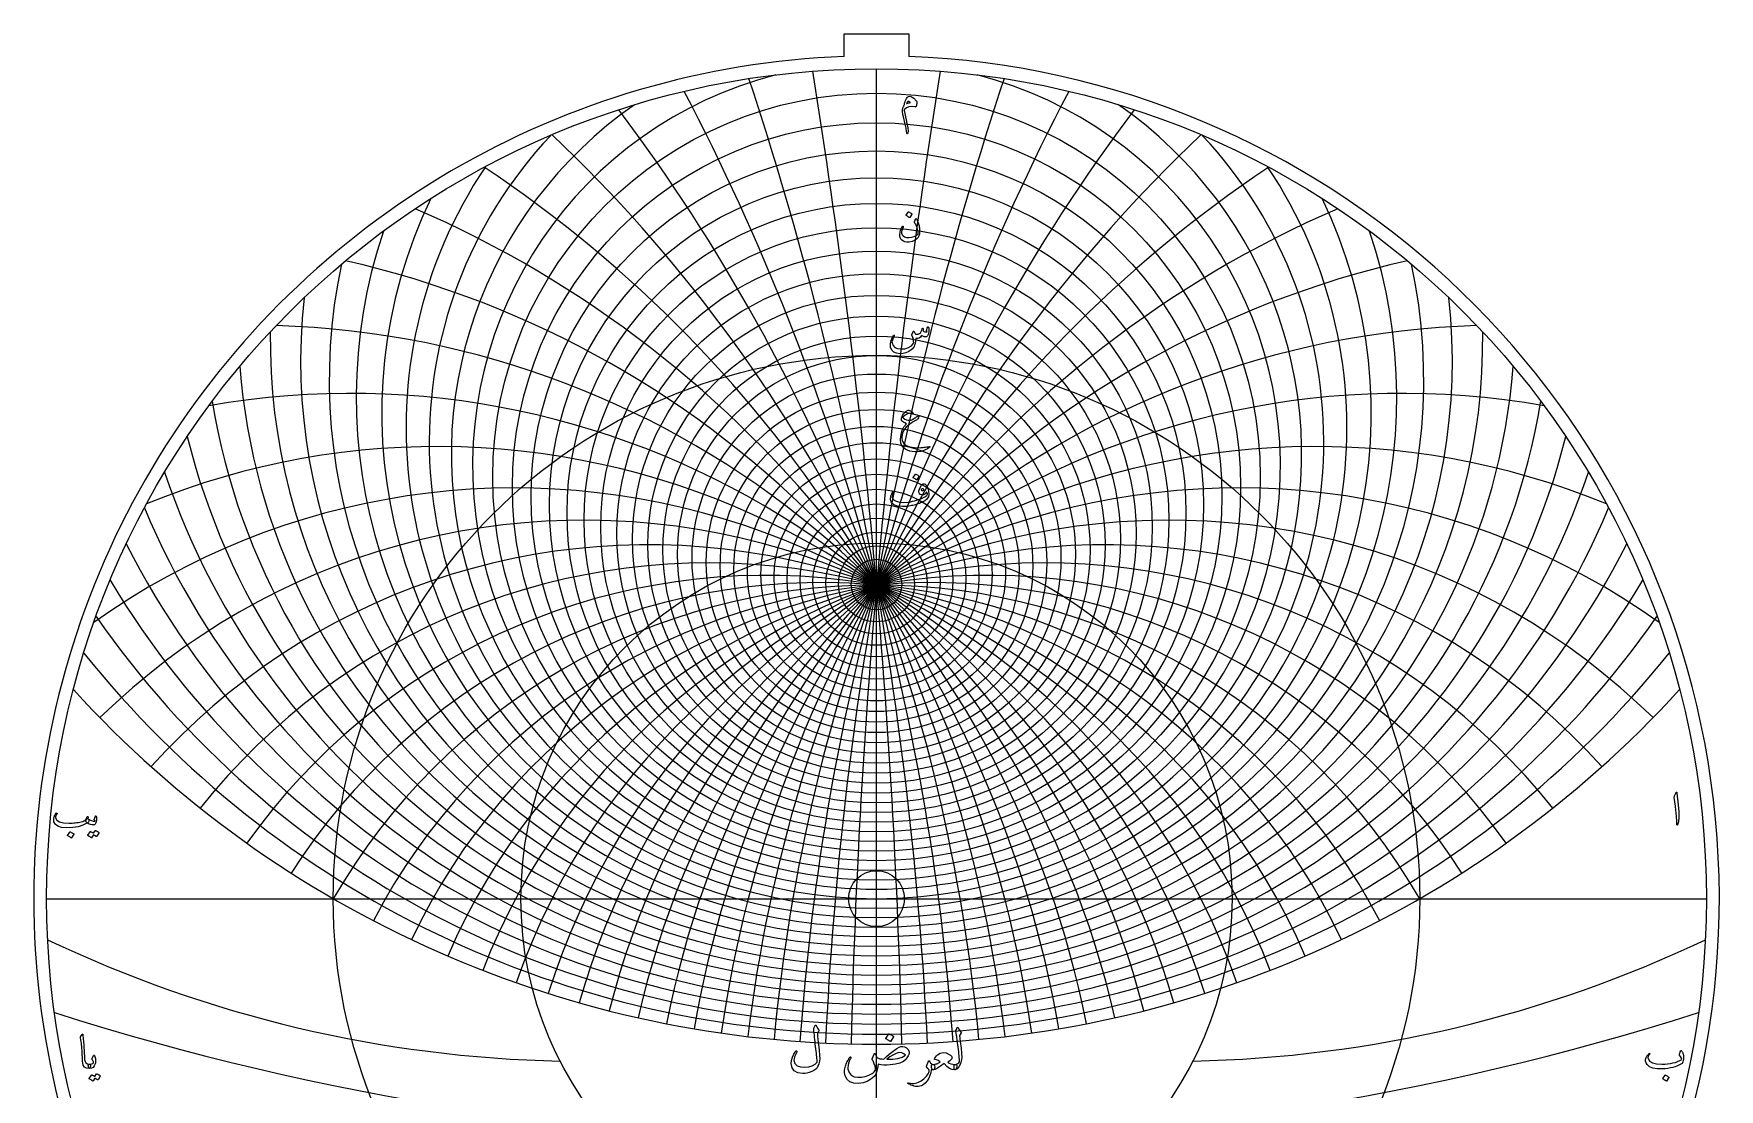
# Model space of a CAD drawing. Header units: millimetres. Extents: x -137 to 137, y -137 to 141.
# Drawn here: x -137.1 to 137.1, y -31 to 140.7 of the extents above; entities that cross this region are included whole.
import ezdxf

# ---------------------------------------------------------------- set-up
doc = ezdxf.new("R2010")
doc.units = ezdxf.units.MM
for name, color, linetype in [('CUT_INNER', 6, 'Continuous'), ('CUT_OUTER', 1, 'Continuous'), ('ENGRAVE', 7, 'Continuous'), ('ENGRAVE_FINE', 8, 'Continuous'), ('TEXT', 5, 'Continuous')]:
    doc.layers.add(name, color=color, linetype=linetype)

msp = doc.modelspace()

# ---------------------------------------------------------------- linework, layer by layer
at = {"layer": 'CUT_INNER'}
msp.add_circle((0, 0), 4.55, dxfattribs=at)
at = {"layer": 'CUT_OUTER'}
for points in [[(-5.25, 140.7), (5.25, 140.7), (5.25, 137)], [(-5.25, 137), (-5.25, 140.7)]]:
    msp.add_lwpolyline(points, dxfattribs=at)
for start, end in [(92.1943, 204.6095), (204.6093, 87.8054)]:
    msp.add_arc((0, 0), 137.1, start, end, dxfattribs=at)
at = {"layer": 'ENGRAVE'}
for points in [[(0, -135), (0, 135)], [(-135, 0), (135, 0)]]:
    msp.add_lwpolyline(points, dxfattribs=at)
for centre, radius in [((0, 0), 135), ((0, 66.97), 59.24), ((0, 60.45), 44.87), ((0, 0), 88.37), ((0, 56.02), 32.35), ((0, 53.16), 20.99), ((0, 51.54), 10.33), ((0, 0), 57.85), ((0, 51.02), 1.8)]:
    msp.add_circle(centre, radius, dxfattribs=at)
for centre, radius, start, end in [((0, 76.53), 76.53, 146.23, 33.77), ((0, 90.89), 98.62, 179.2385, 0.7615), ((0, 113.61), 129.19, 202.7915, 337.2085), ((0, -51.02), 102.04, 30, 150), ((0, -51.02), 102.04, 30, 150), ((0, 153.06), 176.74, 222.3385, 317.6615), ((-47.38, 176.83), 203.28, 244.5184, 268.8487), ((47.38, 176.83), 203.28, 271.1513, 295.4816)]:
    msp.add_arc(centre, radius, start, end, dxfattribs=at)
at = {"layer": 'ENGRAVE_FINE'}
for centre, radius in [((0, 68.6), 62.42), ((0, 65.46), 56.17), ((0, 64.06), 53.21), ((0, 62.76), 50.34), ((0, 61.56), 47.57), ((0, 59.42), 42.24), ((0, 58.46), 39.68), ((0, 57.58), 37.18), ((0, 56.77), 34.74), ((0, 55.34), 30), ((0, 54.71), 27.69), ((0, 54.14), 25.43), ((0, 53.62), 23.2), ((0, 52.74), 18.82), ((0, 52.37), 16.67), ((0, 52.05), 14.54), ((0, 51.77), 12.43), ((0, 51.35), 8.25), ((0, 51.21), 6.18), ((0, 51.1), 4.12), ((0, 51.04), 2.06)]:
    msp.add_circle(centre, radius, dxfattribs=at)
for centre, radius, start, end in [((-1166.33, -51.02), 1170.78, 1.34054, 9.1225), ((-1166.33, -51.02), 1170.78, 1.34054, 9.1225), ((1166.33, -51.02), 1170.78, 170.8775, 178.65946), ((1166.33, -51.02), 1170.78, 170.8775, 178.65946), ((0, 70.35), 65.72, 104.4366, 75.5634), ((-578.7, -51.02), 587.63, 2.68582, 18.29014), ((-578.7, -51.02), 587.63, 2.68582, 18.29014), ((578.7, -51.02), 587.63, 161.70986, 177.31418), ((578.7, -51.02), 587.63, 161.70986, 177.31418), ((0, 72.25), 69.17, 124.6714, 55.3286), ((-380.82, -51.02), 394.25, 4.0407, 27.5496), ((-380.82, -51.02), 394.25, 4.0407, 27.5496), ((380.82, -51.02), 394.25, 152.4504, 175.9593), ((380.82, -51.02), 394.25, 152.4504, 175.9593), ((-280.35, -51.02), 298.35, 5.41, 36.9506), ((-280.35, -51.02), 298.35, 5.41, 36.9506), ((280.35, -51.02), 298.35, 143.0494, 174.59), ((280.35, -51.02), 298.35, 143.0494, 174.59), ((0, 74.31), 72.76, 136.755, 43.245), ((-218.83, -51.02), 241.45, 6.7991, 46.5478), ((-218.83, -51.02), 241.45, 6.7991, 46.5478), ((218.83, -51.02), 241.45, 133.4522, 173.2009), ((218.83, -51.02), 241.45, 133.4522, 173.2009), ((-176.74, -51.02), 204.08, 8.2132, 56.4024), ((-176.74, -51.02), 204.08, 8.2132, 56.4024), ((176.74, -51.02), 204.08, 123.5976, 171.7868), ((176.74, -51.02), 204.08, 123.5976, 171.7868), ((0, 78.94), 80.48, 154.2719, 25.7281), ((-145.73, -51.02), 177.9, 9.6582, 66.5838), ((-145.73, -51.02), 177.9, 9.6582, 66.5838), ((145.73, -51.02), 177.9, 113.4162, 170.3418), ((145.73, -51.02), 177.9, 113.4162, 170.3418), ((0, 81.56), 84.64, 161.3757, 18.6243), ((0, 84.4), 89.03, 167.8063, 12.1937), ((-121.61, -51.02), 158.75, 11.1404, 77.1715), ((-121.61, -51.02), 158.75, 11.1404, 77.1715), ((121.61, -51.02), 158.75, 102.8285, 168.8596), ((121.61, -51.02), 158.75, 102.8285, 168.8596), ((0, 87.5), 93.68, 173.7249, 6.2751), ((-102.04, -51.02), 144.31, 12.6665, 88.2556), ((-102.04, -51.02), 144.31, 12.6665, 88.2556), ((102.04, -51.02), 144.31, 91.7444, 167.3335), ((102.04, -51.02), 144.31, 91.7444, 167.3335), ((0, 94.6), 103.88, 184.4225, 355.5775), ((-85.62, -51.02), 133.2, 14.244, 99.9357), ((-85.62, -51.02), 133.2, 14.244, 99.9357), ((0, 98.67), 109.52, 189.3321, 350.6679), ((85.62, -51.02), 133.2, 80.0643, 165.756), ((85.62, -51.02), 133.2, 80.0643, 165.756), ((0, 103.15), 115.57, 194.0094, 345.9906), ((-71.45, -51.02), 124.57, 15.8814, 112.3146), ((-71.45, -51.02), 124.57, 15.8814, 112.3146), ((71.45, -51.02), 124.57, 67.6854, 164.1186), ((71.45, -51.02), 124.57, 67.6854, 164.1186), ((0, 108.11), 122.1, 198.4872, 341.5128), ((-58.91, -51.02), 117.83, 17.588, 125.4826), ((-58.91, -51.02), 117.83, 17.588, 125.4826), ((58.91, -51.02), 117.83, 54.5174, 162.412), ((58.91, -51.02), 117.83, 54.5174, 162.412), ((-47.58, -51.02), 112.59, 19.3743, 134.3771), ((-47.58, -51.02), 112.59, 19.3743, 134.3771), ((47.58, -51.02), 112.59, 45.6229, 160.6257), ((47.58, -51.02), 112.59, 45.6229, 160.6257), ((0, 119.73), 136.91, 206.9436, 333.0564), ((-37.14, -51.02), 108.59, 21.2526, 138.1192), ((-37.14, -51.02), 108.59, 21.2526, 138.1192), ((37.14, -51.02), 108.59, 41.8808, 158.7474), ((37.14, -51.02), 108.59, 41.8808, 158.7474), ((-27.34, -51.02), 105.64, 23.2367, 141.5018), ((-27.34, -51.02), 105.64, 23.2367, 141.5018), ((-17.99, -51.02), 103.61, 25.3429, 144.5804), ((-17.99, -51.02), 103.61, 25.3429, 144.5804), ((17.99, -51.02), 103.61, 35.4196, 154.6571), ((17.99, -51.02), 103.61, 35.4196, 154.6571), ((27.34, -51.02), 105.64, 38.4982, 156.7633), ((27.34, -51.02), 105.64, 38.4982, 156.7633), ((0, 126.6), 145.38, 210.961, 329.039), ((-8.93, -51.02), 102.43, 27.5899, 147.4006), ((-8.93, -51.02), 102.43, 27.5899, 147.4006), ((8.93, -51.02), 102.43, 32.5994, 152.4101), ((8.93, -51.02), 102.43, 32.5994, 152.4101), ((0, 134.32), 154.72, 214.858, 325.142), ((0, 143.07), 165.11, 218.6471, 321.3529), ((0, 400.72), 440.06, 252.3099, 287.6901)]:
    msp.add_arc(centre, radius, start, end, dxfattribs=at)
at = {"layer": 'TEXT'}
for points in [[(4.51, 129.07), (4.53, 129.19), (4.56, 129.3), (4.58, 129.42), (4.61, 129.53), (4.65, 129.64), (4.68, 129.75), (4.73, 129.86), (4.78, 129.97), (4.88, 130.16), (4.99, 130.31), (5.11, 130.42), (5.23, 130.48), (5.41, 130.52), (5.6, 130.48), (5.82, 130.37), (6.05, 130.2), (6.12, 130.15), (6.18, 130.09), (6.24, 130.03), (6.3, 129.97), (6.36, 129.91), (6.41, 129.84), (6.47, 129.78), (6.53, 129.71), (6.55, 129.67), (6.57, 129.63), (6.58, 129.59), (6.58, 129.56), (6.56, 129.41), (6.54, 129.28), (6.51, 129.16), (6.5, 129.06), (6.48, 128.98), (6.47, 128.91), (6.45, 128.86), (6.45, 128.84), (6.42, 128.8), (6.4, 128.78), (6.36, 128.77), (6.32, 128.78), (5.76, 128.86), (5.27, 128.81), (4.86, 128.64), (4.51, 128.34), (4.49, 128.31), (4.48, 128.27), (4.47, 128.23), (4.48, 128.2), (4.61, 127.71), (4.73, 127.2), (4.85, 126.67), (4.96, 126.12), (5.08, 125.38), (5.14, 124.85), (5.11, 124.53), (5.02, 124.41), (4.98, 124.42), (4.94, 124.45), (4.92, 124.51), (4.91, 124.6), (4.89, 124.78), (4.86, 124.96), (4.83, 125.15), (4.8, 125.35), (4.76, 125.56), (4.71, 125.77), (4.66, 125.99), (4.6, 126.22), (4.42, 126.97), (4.29, 127.57), (4.23, 128.01), (4.23, 128.3), (4.25, 128.43), (4.28, 128.55), (4.31, 128.67), (4.34, 128.77), (4.38, 128.86), (4.42, 128.94), (4.47, 129.01), (4.51, 129.07)], [(4.89, 129.34), (4.96, 129.37), (5.03, 129.39), (5.1, 129.41), (5.18, 129.44), (5.26, 129.45), (5.35, 129.47), (5.43, 129.49), (5.52, 129.5), (5.4, 129.59), (5.29, 129.66), (5.2, 129.68), (5.12, 129.68), (5.04, 129.64), (4.97, 129.56), (4.92, 129.47), (4.89, 129.34)], [(6.5, 110.6), (6.56, 110.48), (6.62, 110.35), (6.68, 110.22), (6.74, 110.08), (6.79, 109.94), (6.84, 109.78), (6.88, 109.62), (6.92, 109.46), (6.96, 109.29), (6.99, 109.13), (7.01, 108.96), (7.02, 108.8), (7.02, 108.64), (7.02, 108.48), (7, 108.32), (6.98, 108.16), (6.95, 107.99), (6.9, 107.83), (6.84, 107.69), (6.76, 107.56), (6.51, 107.27), (6.19, 107.04), (5.78, 106.89), (5.29, 106.8), (4.94, 106.79), (4.63, 106.84), (4.37, 106.94), (4.14, 107.1), (3.98, 107.3), (3.86, 107.54), (3.8, 107.81), (3.79, 108.11), (3.83, 108.44), (3.92, 108.75), (4.05, 109.05), (4.23, 109.33), (4.26, 109.37), (4.29, 109.38), (4.31, 109.39), (4.34, 109.38), (4.36, 109.35), (4.37, 109.32), (4.36, 109.28), (4.33, 109.23), (4.15, 108.87), (4.06, 108.55), (4.07, 108.26), (4.16, 108.01), (4.33, 107.8), (4.57, 107.66), (4.88, 107.57), (5.25, 107.54), (5.71, 107.59), (6.12, 107.71), (6.48, 107.9), (6.79, 108.17), (6.79, 108.18), (6.8, 108.2), (6.8, 108.21), (6.8, 108.24), (6.79, 108.42), (6.75, 108.63), (6.69, 108.87), (6.59, 109.14), (6.54, 109.28), (6.49, 109.41), (6.44, 109.53), (6.39, 109.63), (6.34, 109.73), (6.29, 109.82), (6.25, 109.9), (6.21, 109.96), (6.18, 110), (6.17, 110.03), (6.17, 110.06), (6.18, 110.09), (6.39, 110.63), (6.41, 110.66), (6.44, 110.66), (6.47, 110.65), (6.5, 110.6)], [(5.16, 111.69), (5.17, 111.7), (5.18, 111.71), (5.2, 111.71), (5.22, 111.71), (5.36, 111.65), (5.49, 111.58), (5.62, 111.5), (5.73, 111.4), (5.75, 111.39), (5.75, 111.37), (5.75, 111.36), (5.74, 111.34), (5.4, 110.79), (5.39, 110.78), (5.37, 110.78), (5.35, 110.78), (5.33, 110.8), (5.31, 110.81), (5.27, 110.84), (5.23, 110.86), (5.17, 110.9), (5.11, 110.94), (5.02, 111), (4.93, 111.05), (4.82, 111.12), (4.8, 111.13), (4.8, 111.14), (4.8, 111.15), (4.8, 111.16)], [(8.28, 92.95), (8.29, 92.99), (8.31, 93.01), (8.33, 93.02), (8.35, 93.03), (8.38, 93.02), (8.41, 93.01), (8.43, 92.99), (8.45, 92.97), (8.49, 92.88), (8.52, 92.77), (8.54, 92.63), (8.54, 92.48), (8.53, 92.22), (8.48, 91.98), (8.4, 91.75), (8.29, 91.53), (8.25, 91.48), (8.21, 91.44), (8.16, 91.41), (8.11, 91.39), (7.94, 91.38), (7.75, 91.41), (7.54, 91.49), (7.32, 91.6), (7.14, 91.35), (6.92, 91.19), (6.67, 91.1), (6.39, 91.1), (6.38, 90.95), (6.36, 90.8), (6.35, 90.66), (6.33, 90.53), (6.3, 90.4), (6.27, 90.27), (6.24, 90.15), (6.2, 90.03), (6.11, 89.82), (5.99, 89.62), (5.84, 89.44), (5.66, 89.27), (5.24, 88.99), (4.79, 88.8), (4.32, 88.68), (3.83, 88.65), (3.27, 88.73), (2.83, 88.92), (2.5, 89.24), (2.29, 89.69), (2.27, 89.85), (2.26, 90.04), (2.28, 90.25), (2.32, 90.5), (2.39, 90.77), (2.49, 91.05), (2.61, 91.34), (2.77, 91.65), (2.78, 91.67), (2.79, 91.68), (2.81, 91.69), (2.83, 91.69), (2.85, 91.69), (2.87, 91.68), (2.88, 91.67), (2.9, 91.66), (2.9, 91.64), (2.91, 91.62), (2.9, 91.6), (2.9, 91.58), (2.7, 91.18), (2.58, 90.85), (2.52, 90.59), (2.53, 90.4), (2.72, 89.98), (3, 89.68), (3.4, 89.49), (3.9, 89.42), (4.6, 89.46), (5.19, 89.64), (5.67, 89.95), (6.05, 90.39), (6.04, 90.68), (6, 90.99), (5.9, 91.31), (5.76, 91.66), (5.75, 91.69), (5.74, 91.72), (5.73, 91.75), (5.74, 91.77), (5.78, 91.85), (5.82, 91.93), (5.85, 92), (5.89, 92.07), (5.92, 92.13), (5.95, 92.18), (5.98, 92.22), (6, 92.26), (6.02, 92.28), (6.03, 92.29), (6.05, 92.29), (6.07, 92.27), (6.08, 92.26), (6.09, 92.25), (6.11, 92.23), (6.13, 92.2), (6.15, 92.17), (6.17, 92.13), (6.2, 92.09), (6.23, 92.04), (6.28, 91.95), (6.33, 91.88), (6.37, 91.84), (6.4, 91.82), (6.59, 91.81), (6.78, 91.84), (6.97, 91.92), (7.16, 92.05), (7.22, 92.13), (7.29, 92.27), (7.36, 92.47), (7.42, 92.71), (7.43, 92.74), (7.44, 92.76), (7.46, 92.77), (7.48, 92.79), (7.5, 92.8), (7.52, 92.8), (7.54, 92.8), (7.56, 92.79), (7.59, 92.74), (7.6, 92.66), (7.59, 92.53), (7.57, 92.37), (7.72, 92.28), (7.87, 92.22), (8.04, 92.19), (8.22, 92.19), (8.21, 92.25), (8.21, 92.29), (8.2, 92.32), (8.18, 92.34), (8.16, 92.37), (8.15, 92.39), (8.15, 92.41), (8.15, 92.43)], [(5.02, 79.43), (5.13, 79.46), (5.25, 79.46), (5.39, 79.43), (5.53, 79.36), (5.6, 79.32), (5.67, 79.27), (5.73, 79.23), (5.79, 79.18), (5.84, 79.14), (5.88, 79.09), (5.92, 79.05), (5.95, 79), (5.97, 78.96), (5.96, 78.94), (5.93, 78.93), (5.86, 78.93), (5.42, 78.96), (5.02, 78.87), (4.65, 78.65), (4.31, 78.31), (4.3, 78.29), (4.3, 78.26), (4.31, 78.24), (4.33, 78.21), (4.6, 78.01), (4.88, 77.88), (5.19, 77.82), (5.52, 77.82), (5.58, 77.83), (5.66, 77.86), (5.75, 77.91), (5.86, 77.97), (6.07, 78.09), (6.25, 78.2), (6.4, 78.29), (6.53, 78.37), (6.64, 78.44), (6.72, 78.49), (6.79, 78.53), (6.82, 78.55), (6.88, 78.56), (6.9, 78.55), (6.91, 78.5), (6.89, 78.42), (6.81, 78.22), (6.74, 78.06), (6.68, 77.96), (6.63, 77.92), (6.48, 77.84), (6.33, 77.76), (6.16, 77.67), (5.98, 77.56), (5.8, 77.45), (5.61, 77.32), (5.41, 77.18), (5.2, 77.03), (4.78, 76.66), (4.46, 76.22), (4.24, 75.72), (4.12, 75.15), (4.12, 74.84), (4.17, 74.55), (4.27, 74.29), (4.43, 74.05), (4.82, 73.72), (5.4, 73.5), (6.17, 73.38), (7.12, 73.36), (7.27, 73.37), (7.43, 73.39), (7.6, 73.4), (7.78, 73.42), (7.97, 73.45), (8.17, 73.48), (8.38, 73.51), (8.61, 73.55), (8.65, 73.55), (8.68, 73.55), (8.69, 73.54), (8.7, 73.52), (8.67, 73.45), (8.52, 73.34), (8.27, 73.19), (7.91, 73), (7.69, 72.9), (7.5, 72.82), (7.34, 72.77), (7.2, 72.75), (6.69, 72.71), (6.23, 72.7), (5.81, 72.73), (5.44, 72.79), (4.75, 73.05), (4.26, 73.46), (3.98, 74.03), (3.9, 74.76), (3.99, 75.52), (4.18, 76.19), (4.47, 76.77), (4.88, 77.26), (4.62, 77.38), (4.4, 77.5), (4.24, 77.62), (4.12, 77.74), (4.09, 77.79), (4.07, 77.84), (4.06, 77.9), (4.06, 77.97), (4.08, 78.14), (4.12, 78.3), (4.17, 78.45), (4.24, 78.59), (4.41, 78.88), (4.6, 79.11), (4.8, 79.3), (5.02, 79.43)], [(6.33, 69.04), (6.33, 69.05), (6.35, 69.05), (6.36, 69.05), (6.38, 69.05), (6.52, 69), (6.66, 68.93), (6.78, 68.84), (6.9, 68.75), (6.91, 68.73), (6.92, 68.72), (6.91, 68.7), (6.91, 68.69), (6.56, 68.14), (6.55, 68.13), (6.54, 68.12), (6.52, 68.13), (6.49, 68.15), (6.47, 68.16), (6.44, 68.18), (6.4, 68.21), (6.34, 68.25), (6.27, 68.29), (6.19, 68.34), (6.09, 68.4), (5.98, 68.46), (5.97, 68.48), (5.96, 68.49), (5.96, 68.5), (5.97, 68.51)], [(7.61, 67.49), (7.75, 67.5), (7.9, 67.44), (8.04, 67.32), (8.18, 67.13), (8.31, 66.88), (8.41, 66.59), (8.47, 66.25), (8.51, 65.87), (8.51, 65.73), (8.5, 65.6), (8.48, 65.48), (8.44, 65.37), (8.31, 65.15), (8.12, 64.94), (7.87, 64.74), (7.54, 64.55), (7.36, 64.46), (7.18, 64.37), (6.98, 64.3), (6.79, 64.22), (6.58, 64.15), (6.37, 64.09), (6.15, 64.03), (5.93, 63.98), (5.7, 63.93), (5.48, 63.89), (5.26, 63.85), (5.05, 63.82), (4.84, 63.8), (4.64, 63.78), (4.44, 63.77), (4.25, 63.77), (3.44, 63.83), (2.84, 64.05), (2.46, 64.4), (2.3, 64.91), (2.29, 65.03), (2.3, 65.16), (2.32, 65.31), (2.35, 65.47), (2.4, 65.66), (2.47, 65.83), (2.55, 66.01), (2.66, 66.17), (2.68, 66.19), (2.69, 66.2), (2.72, 66.21), (2.74, 66.21), (2.76, 66.21), (2.78, 66.2), (2.8, 66.19), (2.81, 66.16), (2.81, 66.14), (2.81, 66.12), (2.8, 66.1), (2.79, 66.08), (2.59, 65.69), (2.53, 65.36), (2.59, 65.09), (2.79, 64.87), (3.22, 64.65), (3.77, 64.51), (4.42, 64.47), (5.18, 64.52), (5.51, 64.57), (5.85, 64.64), (6.18, 64.72), (6.52, 64.81), (6.85, 64.93), (7.19, 65.06), (7.52, 65.2), (7.86, 65.37), (8.03, 65.47), (8.17, 65.58), (8.26, 65.7), (8.31, 65.82), (8.28, 65.91), (8.24, 65.99), (8.19, 66.06), (8.12, 66.13), (8.11, 66.13), (8.1, 66.13), (8.09, 66.11), (8.07, 66.09), (7.97, 65.92), (7.85, 65.8), (7.72, 65.71), (7.58, 65.67), (7.32, 65.67), (7.12, 65.74), (6.98, 65.9), (6.9, 66.14), (6.9, 66.34), (6.97, 66.6), (7.11, 66.9), (7.31, 67.25), (7.38, 67.33), (7.45, 67.4), (7.53, 67.45), (7.61, 67.49)], [(7.69, 66.46), (7.72, 66.49), (7.72, 66.53), (7.71, 66.56), (7.68, 66.59), (7.56, 66.67), (7.45, 66.69), (7.36, 66.65), (7.28, 66.55), (7.27, 66.52), (7.26, 66.49), (7.27, 66.47), (7.28, 66.45), (7.39, 66.38), (7.49, 66.36), (7.59, 66.39), (7.69, 66.46)], [(130.01, 17.16), (130.08, 17.3), (130.14, 17.35), (130.19, 17.31), (130.22, 17.17), (130.39, 15.27), (130.5, 14.11), (130.52, 13.18), (130.47, 12.48), (130.32, 12.02), (130.3, 11.98), (130.28, 11.96), (130.26, 11.96), (130.24, 11.98), (130.23, 12), (130.22, 12.03), (130.21, 12.06), (130.21, 12.11), (130.21, 12.44), (130.19, 12.8), (130.16, 13.17), (130.12, 13.57), (130.11, 13.67), (130.07, 13.95), (130.02, 14.41), (129.95, 15.04), (129.78, 16.44), (129.78, 16.52), (129.78, 16.59), (129.79, 16.65), (129.81, 16.71)], [(-128.27, 12.99), (-128.26, 12.99), (-128.25, 12.98), (-128.24, 12.98), (-128.24, 12.97), (-128.23, 12.97), (-128.23, 12.97), (-128.22, 12.96), (-128.21, 12.95), (-128.15, 12.88), (-128.12, 12.77), (-128.14, 12.64), (-128.19, 12.47), (-128.23, 12.37), (-128.28, 12.31), (-128.33, 12.28), (-128.38, 12.29), (-128.41, 12.31), (-128.43, 12.31), (-128.45, 12.31), (-128.46, 12.3), (-129.09, 11.95), (-129.85, 11.71), (-130.73, 11.57), (-131.74, 11.53), (-132.56, 11.6), (-133.17, 11.78), (-133.58, 12.08), (-133.8, 12.5), (-133.83, 12.7), (-133.84, 12.9), (-133.82, 13.09), (-133.78, 13.29), (-133.72, 13.47), (-133.64, 13.63), (-133.55, 13.77), (-133.44, 13.9), (-133.42, 13.92), (-133.4, 13.93), (-133.38, 13.94), (-133.36, 13.93), (-133.34, 13.93), (-133.32, 13.91), (-133.31, 13.9), (-133.3, 13.88), (-133.29, 13.86), (-133.3, 13.84), (-133.3, 13.82), (-133.32, 13.79), (-133.43, 13.62), (-133.51, 13.46), (-133.54, 13.31), (-133.54, 13.15), (-133.35, 12.77), (-132.93, 12.49), (-132.25, 12.33), (-131.34, 12.27), (-131.09, 12.27), (-130.84, 12.29), (-130.59, 12.31), (-130.34, 12.33), (-130.09, 12.37), (-129.84, 12.41), (-129.6, 12.46), (-129.36, 12.52), (-129.13, 12.58), (-128.94, 12.65), (-128.8, 12.72), (-128.69, 12.78), (-128.65, 12.82), (-128.61, 12.86), (-128.58, 12.91), (-128.55, 12.97), (-128.52, 13.03), (-128.49, 13.1), (-128.46, 13.18), (-128.44, 13.26), (-128.42, 13.29), (-128.41, 13.31), (-128.39, 13.33), (-128.36, 13.34), (-128.33, 13.35), (-128.3, 13.34), (-128.27, 13.33), (-128.25, 13.32), (-128.23, 13.29), (-128.22, 13.26), (-128.21, 13.22), (-128.22, 13.18)], [(-128.5, 12.37), (-128.58, 12.45), (-128.63, 12.55), (-128.63, 12.67), (-128.59, 12.81), (-128.51, 12.94), (-128.43, 13.02), (-128.37, 13.04), (-128.3, 13.02), (-128.01, 12.83), (-127.72, 12.69), (-127.43, 12.62), (-127.14, 12.6), (-127.13, 12.6), (-127.13, 12.6), (-127.12, 12.61), (-127.12, 12.63), (-127.13, 12.65), (-127.15, 12.69), (-127.18, 12.74), (-127.24, 12.8), (-127.25, 12.82), (-127.25, 12.84), (-127.25, 12.86), (-127.25, 12.88), (-127.07, 13.42), (-127.06, 13.44), (-127.05, 13.45), (-127.03, 13.46), (-127.02, 13.46), (-127, 13.46), (-126.99, 13.45), (-126.98, 13.44), (-126.97, 13.42), (-126.91, 13.25), (-126.88, 13.08), (-126.87, 12.91), (-126.88, 12.73), (-126.92, 12.52), (-126.97, 12.35), (-127.03, 12.22), (-127.11, 12.12), (-127.17, 12.07), (-127.23, 12.03), (-127.28, 12.01), (-127.32, 12), (-127.58, 11.99), (-127.86, 12.05), (-128.17, 12.18), (-128.5, 12.37)], [(-127.12, 11.05), (-127.11, 11.06), (-127.1, 11.07), (-127.08, 11.07), (-127.06, 11.07), (-126.98, 11.04), (-126.91, 11.01), (-126.84, 10.98), (-126.77, 10.94), (-126.7, 10.9), (-126.63, 10.85), (-126.57, 10.81), (-126.51, 10.75), (-126.5, 10.74), (-126.49, 10.72), (-126.49, 10.7), (-126.5, 10.68), (-126.87, 10.09), (-126.88, 10.09), (-126.9, 10.09), (-126.92, 10.09), (-126.94, 10.11), (-126.96, 10.12), (-126.99, 10.14), (-127.02, 10.17), (-127.07, 10.2), (-127.13, 10.24), (-127.2, 10.28), (-127.29, 10.33), (-127.38, 10.38), (-127.68, 9.92), (-127.69, 9.91), (-127.71, 9.91), (-127.73, 9.91), (-127.75, 9.93), (-127.78, 9.95), (-127.81, 9.97), (-127.86, 10), (-127.92, 10.04), (-127.99, 10.09), (-128.08, 10.14), (-128.18, 10.2), (-128.3, 10.27), (-128.31, 10.28), (-128.31, 10.3), (-128.31, 10.31), (-128.3, 10.32), (-127.92, 10.88), (-127.91, 10.89), (-127.9, 10.9), (-127.88, 10.9), (-127.86, 10.9), (-127.8, 10.88), (-127.73, 10.85), (-127.67, 10.83), (-127.61, 10.8), (-127.56, 10.76), (-127.5, 10.72), (-127.45, 10.69), (-127.4, 10.64)], [(-131.2, 10.84), (-131.19, 10.85), (-131.18, 10.85), (-131.16, 10.86), (-131.14, 10.85), (-130.99, 10.79), (-130.85, 10.72), (-130.71, 10.63), (-130.59, 10.53), (-130.58, 10.51), (-130.57, 10.5), (-130.57, 10.48), (-130.58, 10.47), (-130.94, 9.88), (-130.96, 9.86), (-130.97, 9.86), (-131, 9.87), (-131.02, 9.89), (-131.04, 9.9), (-131.08, 9.92), (-131.12, 9.96), (-131.18, 9.99), (-131.26, 10.04), (-131.34, 10.09), (-131.45, 10.16), (-131.56, 10.23), (-131.58, 10.24), (-131.59, 10.25), (-131.59, 10.26), (-131.58, 10.27)], [(-9.99, -20.63), (-9.97, -20.6), (-9.95, -20.58), (-9.93, -20.57), (-9.9, -20.56), (-9.86, -20.57), (-9.84, -20.58), (-9.82, -20.61), (-9.8, -20.65), (-9.71, -20.87), (-9.61, -21.06), (-9.51, -21.23), (-9.4, -21.36), (-9.37, -21.4), (-9.36, -21.46), (-9.37, -21.52), (-9.41, -21.59), (-9.43, -21.62), (-9.46, -21.65), (-9.48, -21.68), (-9.5, -21.71), (-9.52, -21.74), (-9.53, -21.77), (-9.55, -21.79), (-9.57, -21.81), (-9.59, -21.85), (-9.61, -21.89), (-9.62, -21.95), (-9.62, -22), (-9.61, -22.17), (-9.6, -22.35), (-9.58, -22.55), (-9.56, -22.76), (-9.53, -22.99), (-9.5, -23.23), (-9.47, -23.49), (-9.44, -23.77), (-9.4, -24.04), (-9.37, -24.29), (-9.34, -24.53), (-9.32, -24.76), (-9.3, -24.97), (-9.28, -25.16), (-9.27, -25.34), (-9.26, -25.5), (-9.24, -25.98), (-9.28, -26.43), (-9.37, -26.86), (-9.52, -27.27), (-9.66, -27.51), (-9.87, -27.73), (-10.17, -27.93), (-10.53, -28.11), (-10.93, -28.26), (-11.31, -28.37), (-11.66, -28.43), (-11.99, -28.45), (-12.8, -28.34), (-13.39, -28.03), (-13.74, -27.52), (-13.86, -26.82), (-13.82, -26.3), (-13.68, -25.79), (-13.45, -25.29), (-13.13, -24.8), (-13.1, -24.77), (-13.08, -24.76), (-13.05, -24.75), (-13.02, -24.75), (-12.99, -24.76), (-12.97, -24.78), (-12.95, -24.8), (-12.94, -24.82), (-12.94, -24.85), (-12.94, -24.89), (-12.95, -24.92), (-12.96, -24.95), (-13.18, -25.38), (-13.34, -25.75), (-13.42, -26.05), (-13.44, -26.29), (-13.28, -26.81), (-12.93, -27.17), (-12.39, -27.38), (-11.67, -27.42), (-11.01, -27.35), (-10.46, -27.19), (-10, -26.93), (-9.64, -26.58), (-9.65, -26.41), (-9.66, -26.22), (-9.68, -25.99), (-9.71, -25.74), (-9.74, -25.45), (-9.77, -25.14), (-9.82, -24.8), (-9.87, -24.42), (-9.91, -24.04), (-9.96, -23.66), (-10, -23.29), (-10.04, -22.92), (-10.08, -22.56), (-10.11, -22.21), (-10.14, -21.86), (-10.17, -21.52), (-10.2, -21.19), (-10.2, -21.15), (-10.2, -21.12), (-10.19, -21.09), (-10.18, -21.06)], [(12.93, -21.44), (13, -21.29), (13.05, -21.16), (13.09, -21.07), (13.11, -21.01), (13.12, -20.97), (13.15, -20.94), (13.17, -20.93), (13.2, -20.92), (13.24, -20.93), (13.27, -20.95), (13.29, -20.98), (13.31, -21.02), (13.39, -21.23), (13.49, -21.41), (13.6, -21.58), (13.73, -21.72), (13.76, -21.77), (13.77, -21.82), (13.76, -21.88), (13.72, -21.95), (13.5, -22.25), (13.52, -22.38), (13.53, -22.51), (13.55, -22.64), (13.56, -22.77), (13.58, -22.89), (13.59, -23.02), (13.61, -23.14), (13.62, -23.25), (13.75, -24.34), (13.84, -25.19), (13.87, -25.8), (13.84, -26.18), (13.66, -26.86), (13.42, -27.36), (13.13, -27.68), (12.78, -27.83), (12.77, -27.83), (12.76, -27.83), (12.75, -27.83), (12.74, -27.83), (12.68, -27.78), (12.65, -27.65), (12.63, -27.46), (12.63, -27.19), (12.64, -27.09), (12.67, -27.02), (12.72, -26.98), (12.78, -26.96), (13.02, -26.91), (13.23, -26.82), (13.39, -26.69), (13.51, -26.52), (13.51, -26.32), (13.49, -26.09), (13.47, -25.83), (13.44, -25.55), (13.41, -25.23), (13.37, -24.9), (13.32, -24.53), (13.27, -24.14), (13.23, -23.76), (13.18, -23.42), (13.14, -23.11), (13.11, -22.85), (13.08, -22.62), (13.05, -22.43), (13.03, -22.28), (13.02, -22.17), (12.92, -21.62), (12.92, -21.56), (12.92, -21.52), (12.93, -21.48), (12.93, -21.44)], [(-129.22, -22.07), (-129.21, -22.04), (-129.19, -22.03), (-129.18, -22.02), (-129.17, -22.02), (-129.15, -22.03), (-129.13, -22.06), (-129.12, -22.11), (-129.11, -22.18), (-129.04, -22.76), (-128.99, -23.3), (-128.95, -23.79), (-128.92, -24.24), (-128.9, -24.62), (-128.88, -24.96), (-128.87, -25.26), (-128.85, -25.53), (-128.84, -25.75), (-128.83, -25.94), (-128.82, -26.08), (-128.82, -26.19), (-128.75, -26.5), (-128.6, -26.73), (-128.36, -26.88), (-128.05, -26.94), (-127.96, -26.97), (-127.9, -27.02), (-127.88, -27.11), (-127.88, -27.22), (-127.92, -27.41), (-127.96, -27.54), (-128, -27.62), (-128.05, -27.64), (-128.49, -27.58), (-128.82, -27.41), (-129.04, -27.11), (-129.13, -26.7), (-129.14, -26.5), (-129.16, -26.3), (-129.17, -26.1), (-129.18, -25.9), (-129.19, -25.7), (-129.2, -25.5), (-129.21, -25.3), (-129.21, -25.1), (-129.23, -24.72), (-129.25, -24.37), (-129.28, -24.07), (-129.31, -23.8), (-129.35, -23.54), (-129.39, -23.26), (-129.44, -22.97), (-129.49, -22.66), (-129.5, -22.61), (-129.5, -22.56), (-129.49, -22.51), (-129.47, -22.47)], [(4.24, -24.03), (4.58, -24.08), (4.87, -24.24), (5.1, -24.5), (5.29, -24.88), (5.31, -25.02), (5.29, -25.18), (5.24, -25.36), (5.15, -25.56), (5.05, -25.74), (4.96, -25.9), (4.88, -26.02), (4.8, -26.12), (4.38, -26.47), (3.81, -26.74), (3.08, -26.93), (2.21, -27.05), (1.69, -27.07), (1.18, -27.06), (0.7, -27.01), (0.25, -26.93), (0.14, -27.64), (0, -28.21), (-0.17, -28.64), (-0.37, -28.93), (-0.9, -29.38), (-1.5, -29.72), (-2.18, -29.94), (-2.93, -30.05), (-3.71, -30.01), (-4.34, -29.78), (-4.81, -29.37), (-5.12, -28.76), (-5.15, -28.67), (-5.17, -28.57), (-5.19, -28.46), (-5.2, -28.36), (-5.21, -28.25), (-5.21, -28.13), (-5.2, -28.02), (-5.18, -27.9), (-5.15, -27.69), (-5.1, -27.48), (-5.05, -27.27), (-4.99, -27.07), (-4.92, -26.87), (-4.84, -26.68), (-4.75, -26.49), (-4.65, -26.3), (-4.61, -26.23), (-4.56, -26.15), (-4.52, -26.09), (-4.48, -26.02), (-4.44, -25.96), (-4.4, -25.9), (-4.37, -25.85), (-4.33, -25.8), (-4.31, -25.77), (-4.28, -25.75), (-4.25, -25.75), (-4.22, -25.75), (-4.19, -25.76), (-4.17, -25.78), (-4.16, -25.8), (-4.15, -25.82), (-4.14, -25.84), (-4.15, -25.87), (-4.15, -25.9), (-4.17, -25.93), (-4.24, -26.04), (-4.3, -26.16), (-4.37, -26.29), (-4.43, -26.43), (-4.55, -26.78), (-4.63, -27.12), (-4.66, -27.44), (-4.64, -27.73), (-4.46, -28.3), (-4.13, -28.7), (-3.65, -28.96), (-3.02, -29.06), (-2.42, -29.03), (-1.83, -28.92), (-1.26, -28.72), (-0.7, -28.43), (-0.53, -28.31), (-0.39, -28.17), (-0.27, -28), (-0.17, -27.8), (-0.16, -27.77), (-0.15, -27.74), (-0.15, -27.7), (-0.16, -27.66), (-0.24, -27.22), (-0.36, -26.84), (-0.49, -26.52), (-0.65, -26.24), (-0.69, -26.19), (-0.7, -26.15), (-0.71, -26.11), (-0.7, -26.08), (-0.4, -25.29), (-0.36, -25.23), (-0.32, -25.2), (-0.28, -25.21), (-0.24, -25.26), (0.12, -25.87), (0.31, -25.96), (0.56, -26.03), (0.86, -26.07), (1.21, -26.1), (1.64, -25.69), (2.06, -25.31), (2.48, -24.96), (2.91, -24.64), (3.31, -24.37), (3.67, -24.18), (3.98, -24.07), (4.24, -24.03)], [(1.98, -22.01), (1.99, -22), (2.01, -22), (2.03, -21.99), (2.06, -22), (2.24, -22.07), (2.42, -22.16), (2.59, -22.27), (2.74, -22.4), (2.76, -22.42), (2.77, -22.44), (2.76, -22.46), (2.75, -22.48), (2.3, -23.21), (2.28, -23.23), (2.26, -23.24), (2.23, -23.23), (2.2, -23.2), (2.17, -23.19), (2.13, -23.16), (2.07, -23.12), (2, -23.07), (1.91, -23.01), (1.8, -22.94), (1.67, -22.87), (1.52, -22.78), (1.5, -22.76), (1.5, -22.75), (1.5, -22.74), (1.5, -22.72)], [(-127.58, -26.01), (-127.36, -25.53), (-127.33, -25.48), (-127.3, -25.46), (-127.26, -25.47), (-127.23, -25.52), (-127.16, -25.67), (-127.1, -25.82), (-127.06, -25.98), (-127.04, -26.14), (-127.03, -26.32), (-127.04, -26.5), (-127.07, -26.69), (-127.11, -26.88), (-127.24, -27.21), (-127.44, -27.45), (-127.71, -27.59), (-128.05, -27.64), (-128.08, -27.62), (-128.13, -27.54), (-128.17, -27.42), (-128.21, -27.25), (-128.22, -27.15), (-128.22, -27.08), (-128.2, -27.02), (-128.17, -26.98), (-128.14, -26.96), (-128.12, -26.95), (-128.08, -26.94), (-128.05, -26.94), (-127.83, -26.94), (-127.65, -26.89), (-127.49, -26.81), (-127.36, -26.7), (-127.35, -26.69), (-127.35, -26.68), (-127.35, -26.66), (-127.36, -26.64), (-127.39, -26.53), (-127.43, -26.42), (-127.49, -26.31), (-127.57, -26.19), (-127.59, -26.15), (-127.6, -26.1), (-127.6, -26.06), (-127.58, -26.01)], [(4.72, -25.46), (4.42, -25.23), (4.11, -25.1), (3.79, -25.05), (3.45, -25.09), (3.08, -25.22), (2.67, -25.43), (2.19, -25.73), (1.67, -26.11), (2.63, -26.11), (3.45, -26), (4.15, -25.79), (4.72, -25.46)], [(8.14, -27.23), (8.44, -26.46), (8.48, -26.39), (8.51, -26.36), (8.54, -26.37), (8.57, -26.4), (8.65, -26.53), (8.73, -26.65), (8.81, -26.75), (8.88, -26.82), (8.96, -26.88), (9.05, -26.93), (9.14, -26.95), (9.25, -26.96), (9.35, -26.99), (9.42, -27.07), (9.46, -27.2), (9.48, -27.39), (9.46, -27.57), (9.42, -27.71), (9.35, -27.8), (9.25, -27.83), (9.17, -27.83), (9.09, -27.84), (9.01, -27.83), (8.93, -27.83), (8.91, -27.83), (8.9, -27.85), (8.89, -27.86), (8.88, -27.89), (8.83, -28.35), (8.7, -28.79), (8.5, -29.22), (8.22, -29.64), (7.91, -30), (7.61, -30.27), (7.33, -30.44), (7.05, -30.52), (6.79, -30.54), (6.55, -30.54), (6.34, -30.53), (6.14, -30.49), (6.05, -30.47), (5.94, -30.43), (5.83, -30.4), (5.72, -30.36), (5.6, -30.31), (5.47, -30.25), (5.34, -30.19), (5.2, -30.12), (5.17, -30.11), (5.14, -30.09), (5.12, -30.07), (5.11, -30.05), (5.11, -30.02), (5.11, -29.99), (5.12, -29.97), (5.13, -29.96), (5.15, -29.95), (5.18, -29.94), (5.2, -29.94), (5.23, -29.95), (5.54, -30.01), (5.82, -30.04), (6.09, -30.04), (6.33, -30.01), (6.58, -29.94), (6.82, -29.86), (7.05, -29.75), (7.28, -29.62), (7.5, -29.46), (7.72, -29.29), (7.93, -29.09), (8.14, -28.88), (8.3, -28.68), (8.43, -28.48), (8.52, -28.29), (8.58, -28.09), (8.56, -27.96), (8.49, -27.8), (8.36, -27.63), (8.18, -27.43), (8.15, -27.39), (8.13, -27.34), (8.13, -27.29), (8.14, -27.23)], [(12.78, -26.96), (12.92, -26.98), (13.02, -27.04), (13.07, -27.15), (13.07, -27.3), (13.02, -27.53), (12.96, -27.69), (12.88, -27.79), (12.78, -27.83), (12.33, -27.79), (11.89, -27.61), (11.44, -27.29), (10.99, -26.83), (10.42, -27.27), (9.94, -27.59), (9.55, -27.77), (9.24, -27.83), (9.13, -27.81), (9.05, -27.74), (8.98, -27.62), (8.94, -27.46), (8.92, -27.25), (8.97, -27.1), (9.07, -27), (9.24, -26.96), (9.39, -26.95), (9.53, -26.92), (9.68, -26.89), (9.82, -26.84), (9.96, -26.79), (10.1, -26.73), (10.24, -26.65), (10.38, -26.56), (10.21, -26.43), (10.01, -26.32), (9.77, -26.23), (9.5, -26.18), (9.47, -26.17), (9.46, -26.14), (9.45, -26.11), (9.45, -26.07), (9.5, -25.92), (9.6, -25.76), (9.75, -25.58), (9.95, -25.38), (10.38, -25.13), (10.84, -25.03), (11.32, -25.1), (11.82, -25.33), (12.04, -25.48), (12.18, -25.63), (12.27, -25.77), (12.29, -25.91), (12.23, -26.07), (12.1, -26.23), (11.89, -26.42), (11.61, -26.61), (11.81, -26.76), (12.07, -26.87), (12.4, -26.94), (12.78, -26.96)], [(130.97, -24.76), (131.02, -24.83), (131.07, -24.9), (131.11, -24.98), (131.15, -25.06), (131.18, -25.16), (131.22, -25.25), (131.24, -25.36), (131.26, -25.47), (131.29, -25.69), (131.3, -25.9), (131.28, -26.12), (131.25, -26.33), (131.19, -26.52), (131.12, -26.68), (131.04, -26.79), (130.94, -26.88), (130.62, -27.04), (130.28, -27.19), (129.92, -27.33), (129.54, -27.44), (129.15, -27.53), (128.73, -27.61), (128.3, -27.66), (127.84, -27.7), (126.99, -27.69), (126.29, -27.57), (125.74, -27.34), (125.35, -27), (125.19, -26.73), (125.11, -26.45), (125.12, -26.14), (125.22, -25.81), (125.26, -25.74), (125.3, -25.67), (125.34, -25.6), (125.39, -25.52), (125.45, -25.45), (125.51, -25.37), (125.57, -25.29), (125.64, -25.21), (125.67, -25.19), (125.69, -25.17), (125.72, -25.17), (125.74, -25.17), (125.76, -25.18), (125.78, -25.19), (125.79, -25.21), (125.8, -25.23), (125.8, -25.26), (125.8, -25.28), (125.79, -25.3), (125.77, -25.32), (125.71, -25.4), (125.65, -25.48), (125.59, -25.56), (125.55, -25.65), (125.52, -25.74), (125.5, -25.82), (125.5, -25.89), (125.51, -25.97), (125.75, -26.41), (126.21, -26.71), (126.87, -26.89), (127.76, -26.94), (128.24, -26.92), (128.7, -26.88), (129.14, -26.82), (129.56, -26.73), (129.95, -26.63), (130.32, -26.5), (130.67, -26.35), (131, -26.18), (130.97, -26.02), (130.89, -25.84), (130.78, -25.65), (130.63, -25.44), (130.62, -25.41), (130.62, -25.38), (130.63, -25.32), (130.64, -25.25), (130.65, -25.24), (130.65, -25.24), (130.65, -25.23), (130.65, -25.23), (130.68, -25.13), (130.71, -25.02), (130.76, -24.9), (130.82, -24.76), (130.85, -24.72), (130.88, -24.71), (130.92, -24.72), (130.97, -24.76)], [(-126.89, -28.52), (-126.88, -28.51), (-126.87, -28.5), (-126.85, -28.5), (-126.83, -28.5), (-126.75, -28.53), (-126.68, -28.56), (-126.61, -28.6), (-126.54, -28.63), (-126.47, -28.67), (-126.41, -28.72), (-126.34, -28.77), (-126.28, -28.82), (-126.27, -28.83), (-126.26, -28.85), (-126.26, -28.87), (-126.27, -28.89), (-126.64, -29.48), (-126.65, -29.48), (-126.67, -29.48), (-126.69, -29.48), (-126.71, -29.46), (-126.73, -29.45), (-126.76, -29.43), (-126.8, -29.4), (-126.85, -29.37), (-126.91, -29.34), (-126.98, -29.29), (-127.06, -29.25), (-127.16, -29.19), (-127.45, -29.65), (-127.46, -29.66), (-127.48, -29.66), (-127.5, -29.66), (-127.53, -29.64), (-127.55, -29.62), (-127.58, -29.6), (-127.63, -29.57), (-127.69, -29.53), (-127.76, -29.48), (-127.85, -29.43), (-127.95, -29.37), (-128.07, -29.3), (-128.08, -29.29), (-128.09, -29.28), (-128.08, -29.26), (-128.08, -29.25), (-127.7, -28.69), (-127.69, -28.68), (-127.67, -28.67), (-127.66, -28.67), (-127.64, -28.67), (-127.57, -28.69), (-127.51, -28.72), (-127.45, -28.74), (-127.39, -28.78), (-127.33, -28.81), (-127.28, -28.85), (-127.22, -28.89), (-127.17, -28.93)], [(128.27, -28.7), (128.28, -28.69), (128.29, -28.69), (128.31, -28.68), (128.33, -28.69), (128.48, -28.75), (128.62, -28.82), (128.75, -28.91), (128.88, -29.01), (128.89, -29.03), (128.9, -29.04), (128.89, -29.06), (128.89, -29.07), (128.52, -29.66), (128.51, -29.68), (128.49, -29.68), (128.47, -29.67), (128.44, -29.65), (128.42, -29.64), (128.39, -29.62), (128.34, -29.58), (128.28, -29.55), (128.21, -29.5), (128.12, -29.45), (128.02, -29.38), (127.9, -29.31), (127.89, -29.3), (127.88, -29.29), (127.88, -29.28), (127.89, -29.27)]]:
    msp.add_lwpolyline(points, close=True, dxfattribs=at)

doc.saveas('drawing.dxf')
